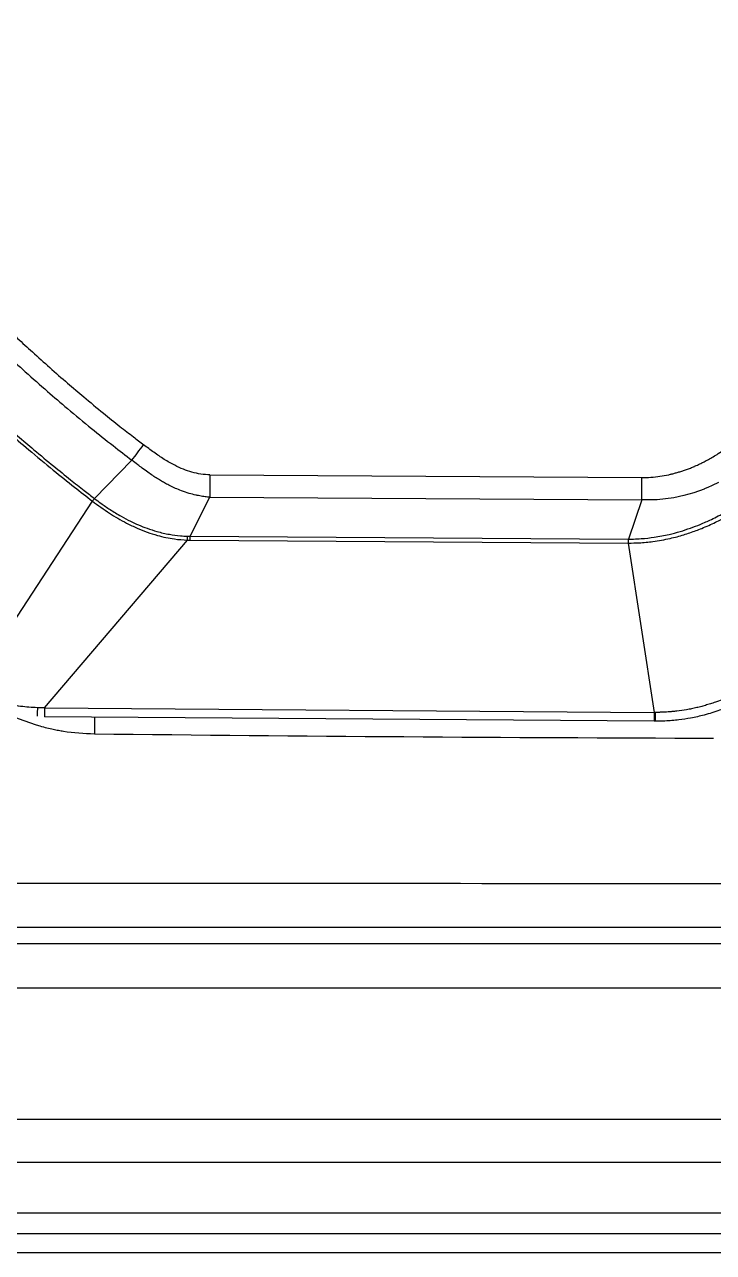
# Model space of a CAD drawing. Extents: x 525 to 613, y 487 to 635.
# Drawn here: x 535.16 to 541.88, y 505.55 to 517.51 of the extents above; entities that cross this region are included whole.
import ezdxf

# ---------------------------------------------------------------- set-up
doc = ezdxf.new("R2010")
doc.units = 0
doc.header["$MEASUREMENT"] = 0
doc.layers.add('1', color=4, linetype='Continuous')
doc.layers.add('STD TEST', color=3, linetype='Continuous')

# ---------------------------------------------------------------- blocks, each defined once
blk = doc.blocks.new('2023 VANGUARD')
at = {"layer": '1', "color": 3, "linetype": 'Continuous', "lineweight": 25}
for p, q in [((-32.749, -79.428), (-33.113, -79.8)), ((-31.989, -79.57), (-27.783, -79.597)), ((-34.312, -81.63), (-33.133, -79.826)), ((-32.183, -80.168), (-31.991, -79.789)), ((-31.991, -79.789), (-27.783, -79.815)), ((-27.783, -79.815), (-27.911, -80.196)), ((-33.599, -81.84), (-32.209, -80.206)), ((-32.209, -80.206), (-32.183, -80.206)), ((-32.208, -80.167), (-32.183, -80.168)), ((-32.183, -80.168), (-27.913, -80.196)), ((-32.183, -80.206), (-27.913, -80.234)), ((-27.913, -80.196), (-27.911, -80.196)), ((-27.913, -80.234), (-27.66, -81.883)), ((-33.599, -81.84), (-33.67, -81.838)), ((-33.599, -81.84), (-27.66, -81.883)), ((-27.661, -81.969), (-33.6, -81.926)), ((-27.647, -81.97), (-27.661, -81.969)), ((-27.647, -81.97), (-27.647, -81.97)), ((5.799, -84.135), (-38.5, -84.135)), ((-38.5, -84.565), (5.834, -84.565)), ((5.533, -85.846), (-38.735, -85.846)), ((-39.244, -86.264), (5.776, -86.264)), ((-39.877, -86.755), (5.58, -86.755)), ((-40.154, -86.958), (5.506, -86.958))]:
    blk.add_line(p, q, dxfattribs=at)
at = {"layer": '1', "linetype": 'Continuous', "lineweight": 25}
blk.add_line((-40.571, -87.142), (40.571, -87.142), dxfattribs=at)
at = {"layer": '1', "color": 3, "linetype": 'Continuous', "lineweight": 25, "flags": 128}
blk.add_lwpolyline([(-27.035, -79.645), (-27.095, -79.674), (-27.139, -79.693), (-27.165, -79.704), (-27.172, -79.707), (-27.174, -79.708), (-27.174, -79.708), (-27.175, -79.708), (-27.175, -79.708), (-27.175, -79.708), (-27.175, -79.708), (-27.175, -79.708), (-27.175, -79.708), (-27.175, -79.708), (-27.175, -79.708), (-27.276, -79.744), (-27.373, -79.771), (-27.47, -79.793), (-27.632, -79.813), (-27.783, -79.815)], dxfattribs=at)
at = {"layer": '1', "color": 3, "linetype": 'Continuous', "lineweight": 25}
for points, knots in [([(-20.102, -75.359), (-20.341, -74.681), (-20.616, -74.022), (-21.237, -72.742), (-21.582, -72.119), (-22.153, -71.214), (-22.353, -70.916), (-22.665, -70.478), (-22.771, -70.333), (-22.987, -70.047), (-23.097, -69.906), (-23.654, -69.209), (-24.128, -68.68), (-25.131, -67.679), (-25.66, -67.206), (-26.495, -66.539), (-26.781, -66.324), (-27.147, -66.065), (-27.22, -66.013), (-27.368, -65.911), (-27.591, -65.76), (-27.816, -65.614), (-28.269, -65.329), (-28.575, -65.148), (-29.196, -64.804), (-29.51, -64.641), (-30.466, -64.179), (-31.12, -63.907), (-31.791, -63.67)], [0, 0, 0, 0, 0.125, 0.125, 0.25, 0.25, 0.3125, 0.3125, 0.34375, 0.34375, 0.375, 0.375, 0.5, 0.5, 0.625, 0.625, 0.6875, 0.6875, 0.703125, 0.703125, 0.71875, 0.75, 0.75, 0.8125, 0.8125, 0.875, 0.875, 1, 1, 1, 1]), ([(-35.701, -76.211), (-35.561, -76.39), (-35.281, -76.748), (-34.948, -77.13), (-34.726, -77.373), (-34.622, -77.485), (-34.517, -77.596), (-34.41, -77.706), (-34.317, -77.8), (-34.239, -77.879), (-34.169, -77.948), (-34.086, -78.029), (-33.983, -78.128), (-33.859, -78.246), (-33.712, -78.38), (-33.549, -78.527), (-33.382, -78.672), (-33.208, -78.82), (-33.038, -78.961), (-32.876, -79.09), (-32.745, -79.193), (-32.668, -79.252), (-32.635, -79.277)], [0, 0, 0, 0, 0.1568033, 0.3135945, 0.348794, 0.3839932, 0.4191922, 0.454391, 0.4895897, 0.5104488, 0.5307152, 0.5573421, 0.5903294, 0.6296772, 0.6753853, 0.7274541, 0.780849, 0.8282093, 0.8852282, 0.9328666, 0.971124, 1, 1, 1, 1]), ([(-35.851, -76.325), (-35.813, -76.374), (-35.733, -76.479), (-35.603, -76.643), (-35.457, -76.824), (-35.291, -77.022), (-35.108, -77.233), (-34.932, -77.429), (-34.777, -77.596), (-34.653, -77.727), (-34.545, -77.839), (-34.451, -77.934), (-34.364, -78.022), (-34.262, -78.122), (-34.133, -78.247), (-33.97, -78.4), (-33.781, -78.574), (-33.58, -78.751), (-33.365, -78.935), (-33.152, -79.112), (-32.943, -79.279), (-32.81, -79.381), (-32.749, -79.428)], [0, 0, 0, 0, 0.0422668, 0.0898309, 0.1426923, 0.200851, 0.2659596, 0.3335443, 0.3802275, 0.4212616, 0.4566466, 0.4863824, 0.5117369, 0.5411389, 0.5838073, 0.6345331, 0.6933164, 0.758823, 0.8171437, 0.8862898, 0.9472419, 1, 1, 1, 1]), ([(-36.249, -76.71), (-36.213, -76.756), (-36.136, -76.856), (-36.009, -77.016), (-35.861, -77.198), (-35.691, -77.4), (-35.506, -77.613), (-35.322, -77.817), (-35.154, -77.998), (-35.009, -78.15), (-34.884, -78.278), (-34.769, -78.394), (-34.649, -78.512), (-34.511, -78.646), (-34.349, -78.799), (-34.162, -78.97), (-33.961, -79.148), (-33.744, -79.335), (-33.527, -79.515), (-33.32, -79.681), (-33.192, -79.781), (-33.133, -79.826)], [0, 0, 0, 0, 0.039629, 0.085933, 0.138911, 0.198564, 0.265159, 0.330559, 0.385034, 0.432533, 0.473055, 0.506908, 0.543415, 0.586945, 0.637497, 0.695072, 0.759117, 0.819533, 0.889764, 0.94992, 1, 1, 1, 1]), ([(-36.223, -76.689), (-36.081, -76.871), (-35.796, -77.233), (-35.458, -77.619), (-35.232, -77.866), (-35.126, -77.979), (-35.02, -78.092), (-34.912, -78.203), (-34.817, -78.299), (-34.738, -78.378), (-34.667, -78.448), (-34.583, -78.531), (-34.478, -78.631), (-34.352, -78.751), (-34.204, -78.887), (-34.039, -79.036), (-33.87, -79.184), (-33.693, -79.335), (-33.521, -79.478), (-33.358, -79.609), (-33.225, -79.714), (-33.147, -79.774), (-33.113, -79.8)], [0, 0, 0, 0, 0.156788, 0.313568, 0.348765, 0.383962, 0.419159, 0.454356, 0.489553, 0.510412, 0.530679, 0.557308, 0.590298, 0.62965, 0.675363, 0.727437, 0.780841, 0.828209, 0.885235, 0.932876, 0.971131, 1, 1, 1, 1]), ([(-27.783, -79.597), (-27.753, -79.596), (-27.693, -79.595), (-27.606, -79.585), (-27.537, -79.573), (-27.487, -79.561), (-27.454, -79.552), (-27.419, -79.542), (-27.383, -79.531), (-27.346, -79.518), (-27.308, -79.504), (-27.282, -79.493), (-27.263, -79.485), (-27.242, -79.475), (-27.21, -79.46), (-27.171, -79.441), (-27.131, -79.42), (-27.085, -79.393), (-27.012, -79.348), (-26.922, -79.285), (-26.854, -79.228), (-26.824, -79.203)], [0, 0, 0, 0, 0.085065, 0.168257, 0.249816, 0.281308, 0.314124, 0.348272, 0.383758, 0.42059, 0.458776, 0.498322, 0.500252, 0.516986, 0.564855, 0.599765, 0.642007, 0.69159, 0.748515, 0.88702, 1, 1, 1, 1]), ([(-32.749, -79.428), (-32.731, -79.404), (-32.696, -79.358), (-32.655, -79.304), (-32.635, -79.277)], [0, 0, 0, 0, 0.5, 1, 1, 1, 1]), ([(-31.989, -79.57), (-32.018, -79.568), (-32.078, -79.565), (-32.164, -79.546), (-32.249, -79.516), (-32.339, -79.475), (-32.436, -79.419), (-32.536, -79.352), (-32.602, -79.302), (-32.635, -79.277)], [0, 0, 0, 0, 0.121445, 0.247278, 0.366878, 0.495055, 0.657879, 0.829939, 1, 1, 1, 1]), ([(-31.991, -79.789), (-31.998, -79.788), (-32.014, -79.787), (-32.037, -79.784), (-32.062, -79.78), (-32.087, -79.775), (-32.109, -79.771), (-32.143, -79.764), (-32.195, -79.75), (-32.261, -79.728), (-32.323, -79.703), (-32.375, -79.678), (-32.421, -79.655), (-32.462, -79.631), (-32.503, -79.606), (-32.548, -79.577), (-32.597, -79.543), (-32.645, -79.507), (-32.697, -79.468), (-32.73, -79.442), (-32.749, -79.428)], [0, 0, 0, 0, 0.0266729, 0.0546085, 0.0837702, 0.1141239, 0.1456381, 0.1603318, 0.2384289, 0.3327754, 0.4069542, 0.4742139, 0.5349391, 0.5855912, 0.6423371, 0.7048804, 0.7728521, 0.8521447, 0.9158878, 1, 1, 1, 1]), ([(-27.783, -79.815), (-27.783, -79.782), (-27.783, -79.716), (-27.783, -79.637), (-27.783, -79.597)], [0, 0, 0, 0, 0.5, 1, 1, 1, 1]), ([(-27.911, -80.196), (-27.895, -80.196), (-27.853, -80.195), (-27.77, -80.191), (-27.654, -80.178), (-27.527, -80.154), (-27.41, -80.123), (-27.309, -80.09), (-27.207, -80.051), (-27.094, -80.001), (-26.96, -79.931), (-26.822, -79.845), (-26.7, -79.757), (-26.631, -79.7), (-26.602, -79.676)], [0, 0, 0, 0, 0.033392, 0.086167, 0.174957, 0.276552, 0.354656, 0.428615, 0.498436, 0.581719, 0.687409, 0.813443, 0.921251, 1, 1, 1, 1]), ([(-27.911, -80.234), (-27.876, -80.234), (-27.797, -80.233), (-27.662, -80.219), (-27.538, -80.197), (-27.439, -80.173), (-27.374, -80.154), (-27.313, -80.134), (-27.254, -80.113), (-27.17, -80.081), (-27.07, -80.036), (-26.962, -79.979), (-26.861, -79.921), (-26.764, -79.857), (-26.664, -79.785), (-26.603, -79.734), (-26.573, -79.71)], [0, 0, 0, 0, 0.070053, 0.162689, 0.277869, 0.326428, 0.371866, 0.415786, 0.458186, 0.499064, 0.599186, 0.682514, 0.749083, 0.837614, 0.921266, 1, 1, 1, 1]), ([(-33.113, -79.8), (-33.116, -79.804), (-33.123, -79.812), (-33.13, -79.821), (-33.133, -79.826)], [0, 0, 0, 0, 0.5000044, 1, 1, 1, 1]), ([(-33.133, -79.826), (-33.106, -79.846), (-33.052, -79.887), (-32.969, -79.943), (-32.886, -79.994), (-32.797, -80.043), (-32.67, -80.104), (-32.515, -80.16), (-32.349, -80.196), (-32.251, -80.203), (-32.209, -80.206)], [0, 0, 0, 0, 0.1006904, 0.2011044, 0.293566, 0.3899146, 0.501658, 0.7094933, 0.8754684, 1, 1, 1, 1]), ([(-33.113, -79.8), (-33.093, -79.816), (-33.043, -79.853), (-32.957, -79.912), (-32.861, -79.97), (-32.768, -80.02), (-32.683, -80.059), (-32.598, -80.093), (-32.498, -80.125), (-32.39, -80.15), (-32.29, -80.164), (-32.231, -80.167), (-32.208, -80.167)], [0, 0, 0, 0, 0.077912, 0.186963, 0.313523, 0.419133, 0.504529, 0.594857, 0.697092, 0.821475, 0.930021, 1, 1, 1, 1]), ([(-32.209, -80.206), (-32.209, -80.202), (-32.209, -80.196), (-32.208, -80.185), (-32.208, -80.176), (-32.208, -80.17), (-32.208, -80.167)], [0, 0, 0, 0, 0.247376, 0.5, 0.752624, 1, 1, 1, 1]), ([(-32.183, -80.206), (-32.183, -80.203), (-32.183, -80.196), (-32.183, -80.186), (-32.183, -80.176), (-32.183, -80.171), (-32.183, -80.168)], [0, 0, 0, 0, 0.247339, 0.5, 0.752661, 1, 1, 1, 1]), ([(-27.913, -80.196), (-27.913, -80.199), (-27.913, -80.204), (-27.913, -80.214), (-27.913, -80.224), (-27.913, -80.231), (-27.913, -80.234)], [0, 0, 0, 0, 0.247357, 0.5, 0.752643, 1, 1, 1, 1]), ([(-27.911, -80.234), (-27.911, -80.231), (-27.911, -80.224), (-27.911, -80.214), (-27.911, -80.204), (-27.911, -80.199), (-27.911, -80.196)], [0, 0, 0, 0, 0.247357, 0.5, 0.752643, 1, 1, 1, 1]), ([(-27.913, -80.234), (-27.913, -80.234), (-27.912, -80.234), (-27.911, -80.234), (-27.911, -80.234)], [0, 0, 0, 0, 0.500001, 1, 1, 1, 1]), ([(-26.528, -81.491), (-26.564, -81.519), (-26.644, -81.58), (-26.773, -81.657), (-26.911, -81.726), (-27.021, -81.769), (-27.101, -81.796), (-27.15, -81.811), (-27.198, -81.825), (-27.247, -81.837), (-27.296, -81.848), (-27.361, -81.86), (-27.416, -81.868), (-27.462, -81.873), (-27.48, -81.875), (-27.501, -81.877), (-27.526, -81.879), (-27.555, -81.881), (-27.586, -81.882), (-27.617, -81.883), (-27.638, -81.883), (-27.647, -81.883)], [0, 0, 0, 0, 0.114522, 0.249352, 0.371337, 0.498956, 0.540873, 0.582723, 0.624511, 0.666243, 0.707923, 0.74956, 0.828542, 0.847605, 0.863034, 0.874831, 0.899877, 0.92493, 0.947324, 0.977731, 1, 1, 1, 1]), ([(-33.67, -81.838), (-33.725, -81.835), (-33.838, -81.829), (-33.987, -81.793), (-34.113, -81.746), (-34.215, -81.697), (-34.276, -81.655), (-34.307, -81.633)], [0, 0, 0, 0, 0.240754, 0.500501, 0.673105, 0.833751, 1, 1, 1, 1]), ([(-26.475, -81.557), (-26.486, -81.566), (-26.515, -81.589), (-26.562, -81.624), (-26.62, -81.664), (-26.684, -81.704), (-26.749, -81.742), (-26.811, -81.773), (-26.866, -81.8), (-26.92, -81.823), (-26.973, -81.844), (-27.056, -81.875), (-27.166, -81.909), (-27.299, -81.939), (-27.427, -81.958), (-27.541, -81.968), (-27.617, -81.969), (-27.647, -81.97)], [0, 0, 0, 0, 0.034195, 0.087027, 0.138934, 0.201418, 0.266287, 0.316858, 0.365372, 0.411816, 0.456178, 0.498449, 0.621701, 0.729139, 0.82069, 0.928195, 1, 1, 1, 1]), ([(-34.019, -81.864), (-34.01, -81.869), (-33.98, -81.885), (-33.937, -81.906), (-33.891, -81.927), (-33.856, -81.942), (-33.82, -81.956), (-33.783, -81.97), (-33.747, -81.983), (-33.716, -81.993), (-33.683, -82.004), (-33.638, -82.017), (-33.58, -82.033), (-33.518, -82.047), (-33.465, -82.057), (-33.332, -82.081), (-33.216, -82.087), (-33.115, -82.092)], [0, 0, 0, 0, 0.032443, 0.110671, 0.1517, 0.192782, 0.233914, 0.275091, 0.316309, 0.357564, 0.377607, 0.428148, 0.5049, 0.571684, 0.628415, 0.678801, 1, 1, 1, 1]), ([(-33.67, -81.838), (-33.67, -81.85), (-33.671, -81.873), (-33.671, -81.901), (-33.671, -81.918), (-33.671, -81.92), (-33.671, -81.92)], [0, 0, 0, 0, 0.297958, 0.615841, 0.933725, 1, 1, 1, 1]), ([(-33.599, -81.84), (-33.599, -81.851), (-33.599, -81.874), (-33.6, -81.903), (-33.6, -81.922), (-33.6, -81.925), (-33.6, -81.926)], [0, 0, 0, 0, 0.2419806, 0.4999991, 0.7580181, 1, 1, 1, 1]), ([(-27.66, -81.883), (-27.66, -81.894), (-27.661, -81.917), (-27.661, -81.946), (-27.661, -81.965), (-27.661, -81.968), (-27.661, -81.969)], [0, 0, 0, 0, 0.241942, 0.5, 0.758058, 1, 1, 1, 1]), ([(-27.647, -81.883), (-27.649, -81.883), (-27.654, -81.883), (-27.658, -81.883), (-27.66, -81.883)], [0, 0, 0, 0, 0.499996, 1, 1, 1, 1]), ([(-27.647, -81.97), (-27.647, -81.968), (-27.647, -81.965), (-27.647, -81.946), (-27.647, -81.917), (-27.647, -81.894), (-27.647, -81.883)], [0, 0, 0, 0, 0.241941, 0.5, 0.758059, 1, 1, 1, 1]), ([(-33.113, -81.934), (-33.113, -81.953), (-33.114, -81.999), (-33.114, -82.057), (-33.115, -82.092)], [0, 0, 0, 0, 0.408984, 1, 1, 1, 1]), ([(-25.177, -83.976), (-25.626, -83.976), (-26.594, -83.976), (-28.152, -83.977), (-29.924, -83.978), (-32.287, -83.978), (-35.169, -83.979), (-37.39, -83.979), (-38.5, -83.98)], [0, 0, 0, 0, 0.100984, 0.217979, 0.350984, 0.5, 0.75, 1, 1, 1, 1])]:
    blk.add_open_spline(points, degree=3, knots=knots, dxfattribs=at)
for points in [[(-31.989, -79.57), (-31.99, -79.61), (-31.99, -79.69), (-31.991, -79.756), (-31.991, -79.789)], [(-33.115, -82.092), (-31.105, -82.114), (-29.095, -82.128), (-27.084, -82.134)], [(-25.178, -83.551), (-29.618, -83.551), (-34.059, -83.55), (-38.5, -83.55)]]:
    blk.add_open_spline(points, degree=3, dxfattribs=at)
blk = doc.blocks.new('2026 Vanguard')
at = {"layer": 'STD TEST', "color": 1}
blk.add_blockref('2023 VANGUARD', (44.161, 88.209), dxfattribs=at)

msp = doc.modelspace()

# ---------------------------------------------------------------- block references
at = {"layer": '1'}
msp.add_blockref('2026 Vanguard', (524.798, 504.482), dxfattribs=at)

doc.saveas('drawing.dxf')
